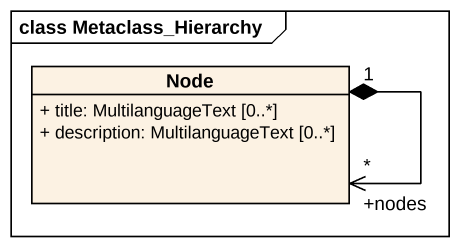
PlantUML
@startuml
mainframe class Metaclass_Hierarchy
hide circle
hide empty members
skinparam classAttributeIconSize 0
class "Node" as Node_ {
  + title: MultilanguageText [0..*]
  + description: MultilanguageText [0..*]
}
Node_ "+nodes\n*" <--* "1" Node_
@enduml
